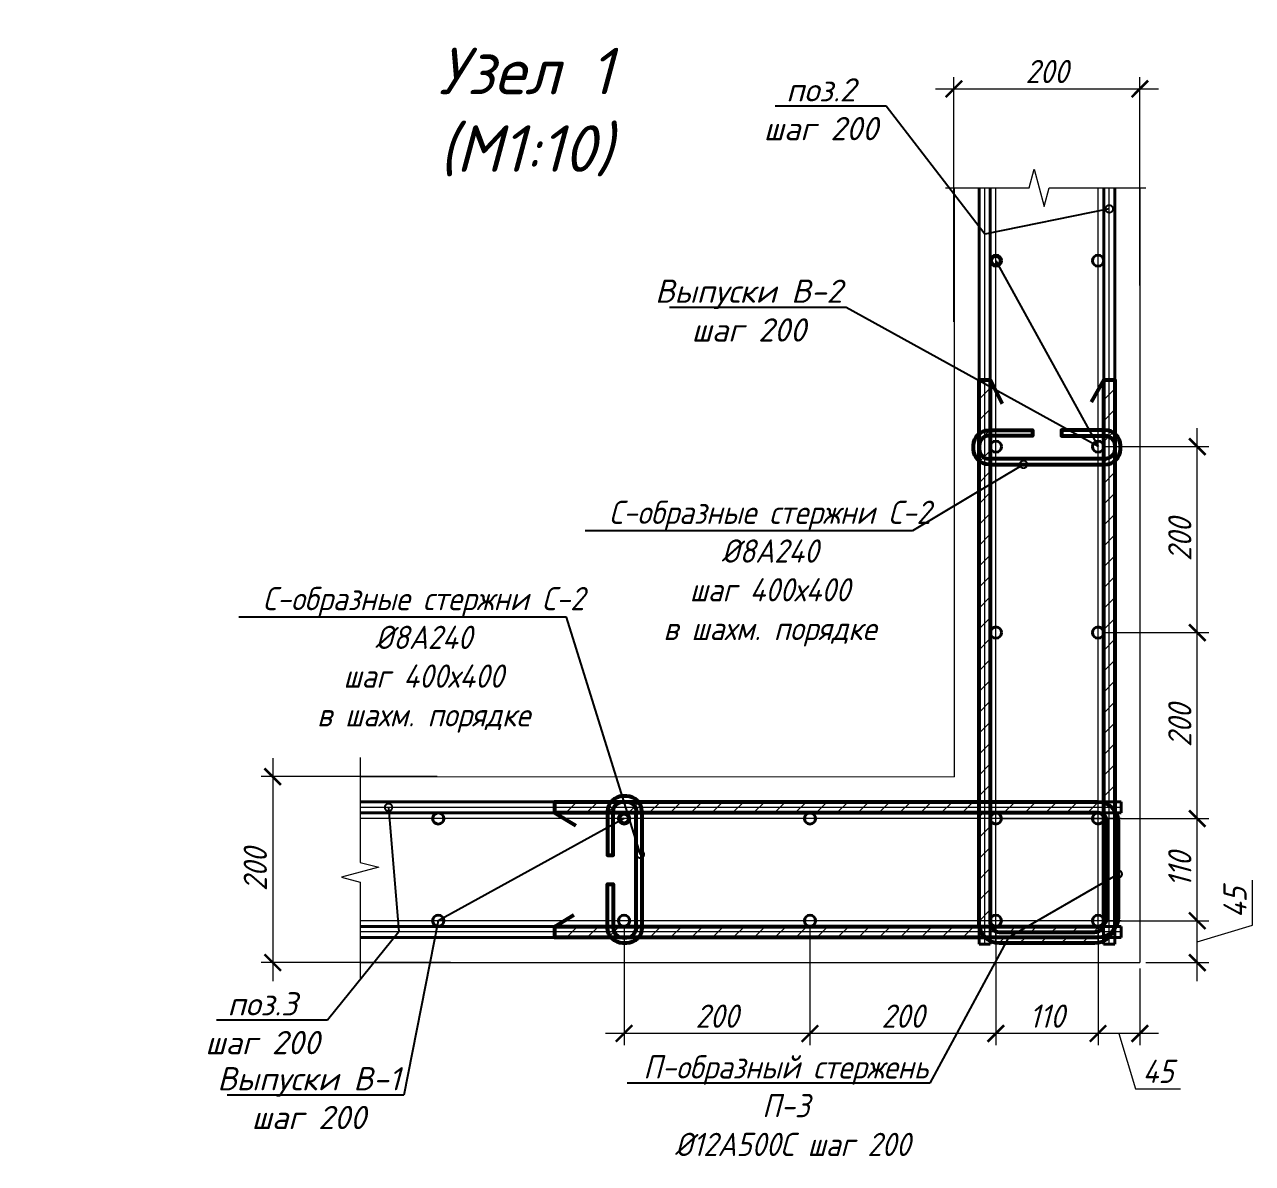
# Model space of a CAD drawing. Header units: millimetres. Extents: x 504091 to 2165846, y 135022 to 442887.
# Drawn here: x 1343330 to 1344651, y 211614 to 212839 of the extents above; entities that cross this region are included whole.
import ezdxf
from ezdxf import colors
from ezdxf.entities.mleader import LeaderData, LeaderLine
from ezdxf.math import Vec2, Vec3

# ---------------------------------------------------------------- set-up
doc = ezdxf.new("R2010")
doc.units = ezdxf.units.MM
doc.layers.get('Defpoints').update_dxf_attribs({"color": 255})
doc.layers.add('!Defpoints', color=255, linetype='Continuous', lineweight=5, plot=False)
doc.layers.add('PDF _Геометрия', color=7, linetype='Continuous')
doc.layers.add('SGRAND', color=7, linetype='Continuous')
for name, color, linetype, lineweight in [('Арматура 12', 26, 'Continuous', 50), ('Монолит тонкий', 204, 'Continuous', 9), ('Размер', 7, 'Continuous', 13), ('Размеры КР', 164, 'Continuous', 9)]:
    doc.layers.add(name, color=color, linetype=linetype, lineweight=lineweight)
doc.styles.add('GOST 2.304_new', font='isocpeur.ttf', dxfattribs={"width": 0.9, "oblique": 15})
doc.dimstyles.new('SPDS 1_10', dxfattribs={"dimscale": 10, "dimtxt": 2.5, "dimasz": 1.77, "dimexe": 1.25, "dimexo": 0.625, "dimtad": 1, "dimdec": 0, "dimrnd": 0.001, "dimtxsty": 'GOST 2.304_new', "dimblk": 'ARCHTICK', "dimcen": 2.5, "dimdle": 2, "dimclrt": 256, "dimadec": 0, "dimazin": 2, "dimtfac": 0.75, "dimtdec": 0, "dimtmove": 1, "dimatfit": 3, "dimfxl": 0, "dimtolj": 1, "dimlwd": 9, "dimlwe": 9, "dimarcsym": 0})

# ---------------------------------------------------------------- blocks, each defined once
blk = doc.blocks.new('_DotSmall')
at = {"color": 0, "linetype": 'ByBlock', "lineweight": 35, "const_width": 0.5}
blk.add_lwpolyline([(-0.0625, 0, 1), (0.0625, 0, 1)], format="xyb", close=True, dxfattribs=at)
blk = doc.blocks.new('_ArchTick')
at = {"color": 0, "linetype": 'ByBlock', "const_width": 0.15}
blk.add_lwpolyline([(-0.5, -0.5), (0.5, 0.5)], dxfattribs=at)
blk = doc.blocks.new('*D3136')
at = {"layer": 'Defpoints', "color": 0, "lineweight": 20, "transparency": 16777216}
for p in [(1344485.3, 211874.7), (1344592.1, 211874.7), (1344530.3, 211829.7)]:
    blk.add_point(p, dxfattribs=at)
at = {"layer": 'Размеры КР', "color": 0, "lineweight": 9, "transparency": 16777216}
for p, q in [((1344651.5, 211870), (1344651.5, 211918.5)), ((1344592.1, 211809.7), (1344592.1, 211894.7)), ((1344491.6, 211874.7), (1344604.6, 211874.7)), ((1344592.1, 211852.2), (1344651.5, 211870)), ((1344536.6, 211829.7), (1344604.6, 211829.7))]:
    blk.add_line(p, q, dxfattribs=at)
at = {"layer": 'Размеры КР', "color": 0, "lineweight": 9, "transparency": 16777216, "xscale": 17.7, "yscale": 17.7, "zscale": 17.7}
for p, rotation in [((1344592.1, 211874.7), 90), ((1344592.1, 211829.7), 270)]:
    blk.add_blockref('_ArchTick', p, dxfattribs=dict(at, rotation=rotation))
at = {"layer": 'Размеры КР', "lineweight": 20, "transparency": 16777216, "insert": (1344632.7, 211894.3), "char_height": 25, "attachment_point": 5, "rotation": 90, "style": 'GOST 2.304_new'}
blk.add_mtext('\\A1;45', dxfattribs=at)
blk = doc.blocks.new('*D3137')
at = {"layer": 'Defpoints', "color": 0, "lineweight": 20, "transparency": 16777216}
for p in [(1344375.4, 211984.7), (1344592.1, 211984.7), (1344485.3, 211874.7)]:
    blk.add_point(p, dxfattribs=at)
at = {"layer": 'Размеры КР', "color": 0, "lineweight": 9, "transparency": 16777216}
for p, q in [((1344592.1, 211854.7), (1344592.1, 212004.7)), ((1344381.6, 211984.7), (1344604.6, 211984.7)), ((1344491.6, 211874.7), (1344604.6, 211874.7))]:
    blk.add_line(p, q, dxfattribs=at)
at = {"layer": 'Размеры КР', "color": 0, "lineweight": 9, "transparency": 16777216, "xscale": 17.7, "yscale": 17.7, "zscale": 17.7}
for p, rotation in [((1344592.1, 211984.7), 90), ((1344592.1, 211874.7), 270)]:
    blk.add_blockref('_ArchTick', p, dxfattribs=dict(at, rotation=rotation))
at = {"layer": 'Размеры КР', "lineweight": 20, "transparency": 16777216, "insert": (1344573.3, 211929.7), "char_height": 25, "attachment_point": 5, "rotation": 90, "style": 'GOST 2.304_new'}
blk.add_mtext('\\A1;110', dxfattribs=at)
blk = doc.blocks.new('*D3138')
at = {"layer": 'Defpoints', "color": 0, "lineweight": 20, "transparency": 16777216}
for p in [(1344485.4, 212184.7), (1344592.1, 212184.7), (1344375.4, 211984.7)]:
    blk.add_point(p, dxfattribs=at)
at = {"layer": 'Размеры КР', "color": 0, "lineweight": 9, "transparency": 16777216}
for p, q in [((1344592.1, 211964.7), (1344592.1, 212204.7)), ((1344491.6, 212184.7), (1344604.6, 212184.7)), ((1344381.6, 211984.7), (1344604.6, 211984.7))]:
    blk.add_line(p, q, dxfattribs=at)
at = {"layer": 'Размеры КР', "color": 0, "lineweight": 9, "transparency": 16777216, "xscale": 17.7, "yscale": 17.7, "zscale": 17.7}
for p, rotation in [((1344592.1, 212184.7), 90), ((1344592.1, 211984.7), 270)]:
    blk.add_blockref('_ArchTick', p, dxfattribs=dict(at, rotation=rotation))
at = {"layer": 'Размеры КР', "lineweight": 20, "transparency": 16777216, "insert": (1344573.3, 212084.7), "char_height": 25, "attachment_point": 5, "rotation": 90, "style": 'GOST 2.304_new'}
blk.add_mtext('\\A1;200', dxfattribs=at)
blk = doc.blocks.new('*D3139')
at = {"layer": 'Defpoints', "color": 0, "lineweight": 20, "transparency": 16777216}
for p in [(1344485.4, 212384.7), (1344592.1, 212384.7), (1344485.4, 212184.7)]:
    blk.add_point(p, dxfattribs=at)
at = {"layer": 'Размеры КР', "color": 0, "lineweight": 9, "transparency": 16777216}
for p, q in [((1344592.1, 212164.7), (1344592.1, 212404.7)), ((1344491.6, 212384.7), (1344604.6, 212384.7)), ((1344491.6, 212184.7), (1344604.6, 212184.7))]:
    blk.add_line(p, q, dxfattribs=at)
at = {"layer": 'Размеры КР', "color": 0, "lineweight": 9, "transparency": 16777216, "xscale": 17.7, "yscale": 17.7, "zscale": 17.7}
for p, rotation in [((1344592.1, 212384.7), 90), ((1344592.1, 212184.7), 270)]:
    blk.add_blockref('_ArchTick', p, dxfattribs=dict(at, rotation=rotation))
at = {"layer": 'Размеры КР', "lineweight": 20, "transparency": 16777216, "insert": (1344573.3, 212284.7), "char_height": 25, "attachment_point": 5, "rotation": 90, "style": 'GOST 2.304_new'}
blk.add_mtext('\\A1;200', dxfattribs=at)
blk = doc.blocks.new('*D3140')
at = {"layer": 'Defpoints', "color": 0, "lineweight": 20, "transparency": 16777216}
for p in [(1344485.3, 211874.7), (1344530.3, 211829.7), (1344485.3, 211753.5)]:
    blk.add_point(p, dxfattribs=at)
at = {"layer": 'Размеры КР', "color": 0, "lineweight": 9, "transparency": 16777216}
for p, q in [((1344485.3, 211868.5), (1344485.3, 211741)), ((1344530.3, 211823.5), (1344530.3, 211741)), ((1344550.3, 211753.5), (1344465.3, 211753.5)), ((1344507.8, 211753.5), (1344525.7, 211694.1)), ((1344525.7, 211694.1), (1344574.1, 211694.1))]:
    blk.add_line(p, q, dxfattribs=at)
at = {"layer": 'Размеры КР', "color": 0, "lineweight": 9, "transparency": 16777216, "xscale": 17.7, "yscale": 17.7, "zscale": 17.7, "rotation": 180}
blk.add_blockref('_ArchTick', (1344485.3, 211753.5), dxfattribs=at)
at = {"layer": 'Размеры КР', "color": 0, "lineweight": 9, "transparency": 16777216, "xscale": 17.7, "yscale": 17.7, "zscale": 17.7}
blk.add_blockref('_ArchTick', (1344530.3, 211753.5), dxfattribs=at)
at = {"layer": 'Размеры КР', "lineweight": 20, "transparency": 16777216, "insert": (1344549.9, 211712.8), "char_height": 25, "attachment_point": 5, "style": 'GOST 2.304_new'}
blk.add_mtext('\\A1;45', dxfattribs=at)
blk = doc.blocks.new('*D3141')
at = {"layer": 'Defpoints', "color": 0, "lineweight": 20, "transparency": 16777216}
for p in [(1344375.3, 211874.7), (1344485.3, 211874.7), (1344375.3, 211753.5)]:
    blk.add_point(p, dxfattribs=at)
at = {"layer": 'Размеры КР', "color": 0, "lineweight": 9, "transparency": 16777216}
for p, q in [((1344375.3, 211868.5), (1344375.3, 211741)), ((1344485.3, 211868.5), (1344485.3, 211741)), ((1344505.3, 211753.5), (1344355.3, 211753.5))]:
    blk.add_line(p, q, dxfattribs=at)
at = {"layer": 'Размеры КР', "color": 0, "lineweight": 9, "transparency": 16777216, "xscale": 17.7, "yscale": 17.7, "zscale": 17.7, "rotation": 180}
blk.add_blockref('_ArchTick', (1344375.3, 211753.5), dxfattribs=at)
at = {"layer": 'Размеры КР', "color": 0, "lineweight": 9, "transparency": 16777216, "xscale": 17.7, "yscale": 17.7, "zscale": 17.7}
blk.add_blockref('_ArchTick', (1344485.3, 211753.5), dxfattribs=at)
at = {"layer": 'Размеры КР', "lineweight": 20, "transparency": 16777216, "insert": (1344430.3, 211772.2), "char_height": 25, "attachment_point": 5, "style": 'GOST 2.304_new'}
blk.add_mtext('\\A1;110', dxfattribs=at)
blk = doc.blocks.new('*D3142')
at = {"layer": 'Defpoints', "color": 0, "lineweight": 20, "transparency": 16777216}
for p in [(1344175.3, 211874.7), (1344375.3, 211874.7), (1344175.3, 211753.5)]:
    blk.add_point(p, dxfattribs=at)
at = {"layer": 'Размеры КР', "color": 0, "lineweight": 9, "transparency": 16777216}
for p, q in [((1344175.3, 211868.5), (1344175.3, 211741)), ((1344375.3, 211868.5), (1344375.3, 211741)), ((1344395.3, 211753.5), (1344155.3, 211753.5))]:
    blk.add_line(p, q, dxfattribs=at)
at = {"layer": 'Размеры КР', "color": 0, "lineweight": 9, "transparency": 16777216, "xscale": 17.7, "yscale": 17.7, "zscale": 17.7, "rotation": 180}
blk.add_blockref('_ArchTick', (1344175.3, 211753.5), dxfattribs=at)
at = {"layer": 'Размеры КР', "color": 0, "lineweight": 9, "transparency": 16777216, "xscale": 17.7, "yscale": 17.7, "zscale": 17.7}
blk.add_blockref('_ArchTick', (1344375.3, 211753.5), dxfattribs=at)
at = {"layer": 'Размеры КР', "lineweight": 20, "transparency": 16777216, "insert": (1344275.3, 211772.2), "char_height": 25, "attachment_point": 5, "style": 'GOST 2.304_new'}
blk.add_mtext('\\A1;200', dxfattribs=at)
blk = doc.blocks.new('*D3143')
at = {"layer": 'Defpoints', "color": 0, "lineweight": 20, "transparency": 16777216}
for p in [(1343975.3, 211874.7), (1344175.3, 211874.7), (1343975.3, 211753.5)]:
    blk.add_point(p, dxfattribs=at)
at = {"layer": 'Размеры КР', "color": 0, "lineweight": 9, "transparency": 16777216}
for p, q in [((1343975.3, 211868.5), (1343975.3, 211741)), ((1344175.3, 211868.5), (1344175.3, 211741)), ((1344195.3, 211753.5), (1343955.3, 211753.5))]:
    blk.add_line(p, q, dxfattribs=at)
at = {"layer": 'Размеры КР', "color": 0, "lineweight": 9, "transparency": 16777216, "xscale": 17.7, "yscale": 17.7, "zscale": 17.7, "rotation": 180}
blk.add_blockref('_ArchTick', (1343975.3, 211753.5), dxfattribs=at)
at = {"layer": 'Размеры КР', "color": 0, "lineweight": 9, "transparency": 16777216, "xscale": 17.7, "yscale": 17.7, "zscale": 17.7}
blk.add_blockref('_ArchTick', (1344175.3, 211753.5), dxfattribs=at)
at = {"layer": 'Размеры КР', "lineweight": 20, "transparency": 16777216, "insert": (1344075.3, 211772.2), "char_height": 25, "attachment_point": 5, "style": 'GOST 2.304_new'}
blk.add_mtext('\\A1;200', dxfattribs=at)
blk = doc.blocks.new('*D3144')
at = {"layer": 'Defpoints', "color": 0, "lineweight": 20, "transparency": 16777216}
for p in [(1344530.3, 212769.5), (1344530.3, 212551.6), (1344330.3, 212512.7)]:
    blk.add_point(p, dxfattribs=at)
at = {"layer": 'Размеры КР', "color": 0, "lineweight": 9, "transparency": 16777216}
for p, q in [((1344330.3, 212519), (1344330.3, 212782)), ((1344530.3, 212557.9), (1344530.3, 212782)), ((1344310.3, 212769.5), (1344550.3, 212769.5))]:
    blk.add_line(p, q, dxfattribs=at)
at = {"layer": 'Размеры КР', "color": 0, "lineweight": 9, "transparency": 16777216, "xscale": 17.7, "yscale": 17.7, "zscale": 17.7, "rotation": 180}
blk.add_blockref('_ArchTick', (1344330.3, 212769.5), dxfattribs=at)
at = {"layer": 'Размеры КР', "color": 0, "lineweight": 9, "transparency": 16777216, "xscale": 17.7, "yscale": 17.7, "zscale": 17.7}
blk.add_blockref('_ArchTick', (1344530.3, 212769.5), dxfattribs=at)
at = {"layer": 'Размеры КР', "lineweight": 20, "transparency": 16777216, "insert": (1344430.3, 212788.2), "char_height": 25, "attachment_point": 5, "style": 'GOST 2.304_new'}
blk.add_mtext('\\A1;200', dxfattribs=at)
blk = doc.blocks.new('*D3145')
at = {"layer": 'Defpoints', "color": 0, "lineweight": 20, "transparency": 16777216}
for p in [(1343780.6, 212029.8), (1343597.2, 211829.8), (1343794.6, 211829.8)]:
    blk.add_point(p, dxfattribs=at)
at = {"layer": 'Размеры КР', "color": 0, "lineweight": 9, "transparency": 16777216}
for p, q in [((1343597.2, 212049.8), (1343597.2, 211809.8)), ((1343774.3, 212029.8), (1343584.7, 212029.8)), ((1343788.4, 211829.8), (1343584.7, 211829.8))]:
    blk.add_line(p, q, dxfattribs=at)
at = {"layer": 'Размеры КР', "color": 0, "lineweight": 9, "transparency": 16777216, "xscale": 17.7, "yscale": 17.7, "zscale": 17.7}
for p, rotation in [((1343597.2, 212029.8), 90), ((1343597.2, 211829.8), 270)]:
    blk.add_blockref('_ArchTick', p, dxfattribs=dict(at, rotation=rotation))
at = {"layer": 'Размеры КР', "lineweight": 20, "transparency": 16777216, "insert": (1343578.5, 211929.8), "char_height": 25, "attachment_point": 5, "rotation": 90, "style": 'GOST 2.304_new'}
blk.add_mtext('\\A1;200', dxfattribs=at)

msp = doc.modelspace()

# ---------------------------------------------------------------- hatches: boundary and pattern name
at = {"layer": 'SGRAND', "lineweight": 20}
h = msp.add_hatch(dxfattribs=at)
h.set_pattern_fill('ANSI31', color=256, scale=5)
h.set_pattern_definition([(45, (439137.497, -27841.2), (-11.22532015, 11.22532015), [])])
edge = h.paths.add_edge_path()
edge.add_arc((1344485.1724, 211980.8888), 9.9, 360, 450)
edge.add_line((1344485.1724, 211990.7888), (1343900.9703, 211990.7888))
edge.add_line((1343900.9703, 211990.7888), (1343900.9703, 212002.7888))
edge.add_line((1343900.9703, 212002.7888), (1344485.1724, 212002.7888))
edge.add_arc((1344485.1724, 211980.8888), 21.9, 0, 90, ccw=False)
edge.add_line((1344507.0724, 211980.8888), (1344507.0724, 211878.6211))
edge.add_arc((1344485.1724, 211878.6211), 21.9, -90, 0, ccw=False)
edge.add_line((1344485.1724, 211856.7211), (1343900.9703, 211856.7211))
edge.add_line((1343900.9703, 211856.7211), (1343900.9703, 211868.7211))
edge.add_line((1343900.9703, 211868.7211), (1344485.1724, 211868.7211))
edge.add_arc((1344485.1724, 211878.6211), 9.9, 270, 360)
edge.add_line((1344495.0724, 211878.6211), (1344495.0724, 211980.8888))
edge = h.paths.add_edge_path()
edge.add_arc((1344481.5315, 211872.4271), 9.9, 270, 360)
edge.add_line((1344491.4315, 211872.4271), (1344491.4315, 212456.6292))
edge.add_line((1344491.4315, 212456.6292), (1344503.4315, 212456.6292))
edge.add_line((1344503.4315, 212456.6292), (1344503.4315, 211872.4271))
edge.add_arc((1344481.5315, 211872.4271), 21.9, 270, 360, ccw=False)
edge.add_line((1344481.5315, 211850.5271), (1344379.2638, 211850.5271))
edge.add_arc((1344379.2638, 211872.4271), 21.9, 180, 270, ccw=False)
edge.add_line((1344357.3638, 211872.4271), (1344357.3638, 212456.6292))
edge.add_line((1344357.3638, 212456.6292), (1344369.3638, 212456.6292))
edge.add_line((1344369.3638, 212456.6292), (1344369.3638, 211872.4271))
edge.add_arc((1344379.2638, 211872.4271), 9.9, 180, 270)
edge.add_line((1344379.2638, 211862.5271), (1344481.5315, 211862.5271))

# ---------------------------------------------------------------- linework, layer by layer
at = {"layer": '!Defpoints', "lineweight": 15, "ltscale": 100}
for p, q in [((1344363.3393, 211849.7346), (1344363.4053, 212662.9054)), ((1344375.3393, 211849.7337), (1344375.4053, 212662.9054)), ((1344485.3393, 211849.7247), (1344485.4053, 212662.9054)), ((1344497.3393, 211849.7237), (1344497.4053, 212662.9054)), ((1344510.3377, 211996.7211), (1343691.3148, 211996.7211)), ((1344510.3377, 211984.7211), (1343691.3148, 211984.7211)), ((1344510.3377, 211874.7211), (1343691.3148, 211874.7211)), ((1344510.3377, 211862.7211), (1343691.3148, 211862.7211))]:
    msp.add_line(p, q, dxfattribs=at)
at = {"layer": 'PDF _Геометрия', "lineweight": 9}
for points in [[(1344321.0937, 212662.9054), (1344411.3738, 212662.9054), (1344416.6636, 212683.0066), (1344427.4548, 212643.0157), (1344432.7446, 212662.9054), (1344536.8095, 212662.9054)], [(1343691.3148, 212050.3446), (1343691.3148, 211937.5731), (1343711.416, 211932.2834), (1343671.4252, 211921.4922), (1343691.3148, 211916.2024), (1343691.3148, 211812.1374)]]:
    msp.add_lwpolyline(points, dxfattribs=at)
at = {"layer": 'Арматура 12', "lineweight": 53, "ltscale": 20}
for p, q in [((1344369.3638, 212456.6292), (1344381.9879, 212431.0976)), ((1344491.4315, 212456.6292), (1344477.8829, 212432.5283)), ((1344369.3812, 212365.5841), (1344490.8812, 212365.5742)), ((1344490.8817, 212371.5742), (1344369.3817, 212371.5841)), ((1343900.9703, 211990.7888), (1343923.5094, 211977.3235)), ((1343988.4878, 211869.2211), (1343988.4878, 211990.7211)), ((1343994.4878, 211990.7211), (1343994.4878, 211869.2211)), ((1343900.9703, 211868.7211), (1343921.3085, 211881.1445))]:
    msp.add_line(p, q, dxfattribs=at)
for points in [[(1344481.5315, 211862.5271, 0.414213562), (1344491.4315, 211872.4271), (1344491.4315, 212456.6292), (1344503.4315, 212456.6292), (1344503.4315, 211872.4271, -0.414213562), (1344481.5315, 211850.5271), (1344379.2638, 211850.5271, -0.414213562), (1344357.3638, 211872.4271), (1344357.3638, 212456.6292), (1344369.3638, 212456.6292), (1344369.3638, 211872.4271, 0.414213562), (1344379.2638, 211862.5271)], [(1344495.0724, 211980.8888, 0.414213562), (1344485.1724, 211990.7888), (1343900.9703, 211990.7888), (1343900.9703, 212002.7888), (1344485.1724, 212002.7888, -0.414213562), (1344507.0724, 211980.8888), (1344507.0724, 211878.6211, -0.414213562), (1344485.1724, 211856.7211), (1343900.9703, 211856.7211), (1343900.9703, 211868.7211), (1344485.1724, 211868.7211, 0.414213562), (1344495.0724, 211878.6211)]]:
    msp.add_lwpolyline(points, format="xyb", close=True, dxfattribs=at)
for points in [[(1344369.6373, 212365.584), (1344367.8812, 212365.5842, -0.414213562), (1344351.3825, 212382.0855), (1344351.3828, 212385.9308, -0.414213562), (1344367.8842, 212402.4294), (1344414.8141, 212402.4256), (1344414.8136, 212396.4256), (1344367.8837, 212396.4294, 0.414213562), (1344357.3828, 212385.9303), (1344357.3825, 212382.085, 0.414213562), (1344367.8817, 212371.5842), (1344369.6378, 212371.584)], [(1344491.125, 212365.5742), (1344492.8812, 212365.574, 0.414213562), (1344509.3825, 212382.0727), (1344509.3828, 212385.918, 0.414213562), (1344492.8842, 212402.4193), (1344445.9543, 212402.4231), (1344445.9538, 212396.4231), (1344492.8837, 212396.4193, -0.414213562), (1344503.3828, 212385.9184), (1344503.3825, 212382.0732, -0.414213562), (1344492.8817, 212371.574), (1344491.1255, 212371.5742)], [(1343994.4878, 211990.4649), (1343994.4878, 211992.2211, 0.414213562), (1343977.9878, 212008.7211), (1343974.1425, 212008.7211, 0.414213562), (1343957.6425, 211992.2211), (1343957.6425, 211945.2912), (1343963.6425, 211945.2912), (1343963.6425, 211992.2211, -0.414213562), (1343974.1425, 212002.7211), (1343977.9878, 212002.7211, -0.414213562), (1343988.4878, 211992.2211), (1343988.4878, 211990.4649)], [(1343994.4878, 211868.9772), (1343994.4878, 211867.2211, -0.414213562), (1343977.9878, 211850.7211), (1343974.1425, 211850.7211, -0.414213562), (1343957.6425, 211867.2211), (1343957.6425, 211914.151), (1343963.6425, 211914.151), (1343963.6425, 211867.2211, 0.414213562), (1343974.1425, 211856.7211), (1343977.9878, 211856.7211, 0.414213562), (1343988.4878, 211867.2211), (1343988.4878, 211868.9772)]]:
    msp.add_lwpolyline(points, format="xyb", dxfattribs=at)
at = {"layer": 'Монолит тонкий', "lineweight": 15, "ltscale": 100}
for p, q in [((1344330.3377, 212662.9054), (1344330.3377, 212029.7373)), ((1344530.3377, 212662.9054), (1344530.3377, 211829.7211)), ((1343691.3148, 212029.7892), (1344330.3377, 212029.7373)), ((1343691.3148, 211829.7892), (1344530.3377, 211829.7211))]:
    msp.add_line(p, q, dxfattribs=at)
at = {"layer": 'Размеры КР', "lineweight": 40}
for p, q in [((1344357.3393, 211849.7351), (1344357.4053, 212662.9054)), ((1344369.3393, 211849.7341), (1344369.4053, 212662.9054)), ((1344491.3393, 211849.7242), (1344491.4053, 212662.9054)), ((1344503.3393, 211849.7233), (1344503.4053, 212662.9054)), ((1344510.3377, 212002.7211), (1343691.3148, 212002.7211)), ((1344510.3377, 211990.7211), (1344510.3377, 212002.7211)), ((1344510.3377, 211990.7211), (1343691.3148, 211990.7211)), ((1344510.3377, 211868.7211), (1343691.3148, 211868.7211)), ((1344510.3377, 211856.7211), (1344510.3377, 211868.7211)), ((1344510.3377, 211856.7211), (1343691.3148, 211856.7211)), ((1344357.3393, 211849.7351), (1344369.3393, 211849.7341)), ((1344491.3393, 211849.7242), (1344503.3393, 211849.7233))]:
    msp.add_line(p, q, dxfattribs=at)
for centre in [(1344375.399, 212584.7337), (1344485.399, 212584.7247), (1344375.3827, 212384.7337), (1344485.3827, 212384.7247), (1344375.3665, 212184.7337), (1344485.3665, 212184.7247), (1343775.3377, 211984.7211), (1343975.3377, 211984.7211), (1344175.3377, 211984.7211), (1344375.3377, 211984.7211), (1344375.3503, 211984.7337), (1344485.3377, 211984.7211), (1344485.3503, 211984.7247), (1343775.3377, 211874.7211), (1343975.3377, 211874.7211), (1344175.3377, 211874.7211), (1344375.3377, 211874.7211), (1344375.3413, 211874.7337), (1344485.3377, 211874.7211), (1344485.3413, 211874.7247)]:
    msp.add_circle(centre, 6, dxfattribs=at)

# ---------------------------------------------------------------- texts
at = {"layer": 'Размер', "ltscale": 20, "insert": (1343869.3875, 212813.6866), "char_height": 50, "width": 511.854399, "attachment_point": 2, "style": 'GOST 2.304_new', "bg_fill": 2}
msp.add_mtext('\\A1;{\\W1;Узел 1\\P(М1:10)}', dxfattribs=at)

# ---------------------------------------------------------------- dimensions: what is measured, and where the dimension line sits
at = {"layer": 'Размеры КР', "lineweight": 20}
for base, p1, p2, picture, middle in [((1344530.3377, 212769.465), (1344330.3377, 212512.7249), (1344530.3377, 212551.6413), '*D3144', (1344430.3377, 212788.215)), ((1343975.3377, 211753.4611), (1344175.3377, 211874.7211), (1343975.3377, 211874.7211), '*D3143', (1344075.3377, 211772.2111)), ((1344175.3377, 211753.4611), (1344375.3413, 211874.7337), (1344175.3377, 211874.7211), '*D3142', (1344275.3395, 211772.2111)), ((1344375.3413, 211753.4611), (1344485.3377, 211874.7211), (1344375.3413, 211874.7337), '*D3141', (1344430.3395, 211772.2111)), ((1344485.3377, 211753.4611), (1344530.3377, 211829.7211), (1344485.3377, 211874.7211), '*D3140', (1344531.9002, 211712.8361))]:
    dim = msp.add_linear_dim(base=base, p1=p1, p2=p2, dimstyle='SPDS 1_10', dxfattribs=at)
    dim.commit()
    dim.dimension.update_dxf_attribs({"geometry": picture, "text_midpoint": middle})
for base, p1, p2, picture, middle in [((1344592.076, 212384.7247), (1344485.3665, 212184.7247), (1344485.3827, 212384.7247), '*D3139', (1344573.326, 212284.7247)), ((1344592.076, 212184.7247), (1344375.3503, 211984.7337), (1344485.3665, 212184.7247), '*D3138', (1344573.326, 212084.7292)), ((1343597.2423, 211829.7808), (1343780.5981, 212029.7819), (1343794.6121, 211829.7808), '*D3145', (1343578.4923, 211929.7814)), ((1344592.076, 211984.7337), (1344485.3377, 211874.7211), (1344375.3503, 211984.7337), '*D3137', (1344573.326, 211929.7274)), ((1344592.076, 211874.7211), (1344530.3377, 211829.7211), (1344485.3377, 211874.7211), '*D3136', (1344632.701, 211876.2836))]:
    dim = msp.add_linear_dim(base=base, p1=p1, p2=p2, angle=90, dimstyle='SPDS 1_10', dxfattribs=at)
    dim.commit()
    dim.dimension.update_dxf_attribs({"geometry": picture, "text_midpoint": middle})

# ---------------------------------------------------------------- leaders
at = {"layer": 'Размер', "ltscale": 20}
ml = msp.add_multileader_mtext('Standard', dxfattribs=at)
ml.set_content('\\A1;{\\W1;Выпуски В-2\\Pшаг 200}', color=256, style='GOST 2.304_new')
ml.set_leader_properties()
ml.set_arrow_properties(name='DOTSMALL')
ml.build(insert=Vec2(0, 0))
ml.multileader.update_dxf_attribs({"text_left_attachment_type": 6, "text_right_attachment_type": 6, "dogleg_length": 3.2, "arrow_head_size": 16})
ctx = ml.context
ctx.base_point, ctx.char_height, ctx.arrow_head_size, ctx.landing_gap_size, ctx.plane_origin = Vec3(1344007.7183, 212534.4158), 25, 16, 0, Vec3(1390323.2569, 503283.6842)
ctx.left_attachment, ctx.right_attachment, ctx.text_align_type = 6, 6, 1
notes = []
notes.append((ctx, [(1, (1, 1, 0), (1344214.3158, 212534.4158), (-1, 0), 3.2, [(1, [(1344375.399, 212584.7337), (1344485.3827, 212384.7247)], 0, [])])]))
ctx.mtext.insert, ctx.mtext.width, ctx.mtext.alignment, ctx.mtext.flow_direction = Vec3(1344109.417, 212564.4158), 511.854399, 2, 5
ml = msp.add_multileader_mtext('Standard', dxfattribs=at)
ml.set_content('\\A1;С-образные стержни С-2 %%C8А240\\Pшаг 400х400\\Pв шахм. порядке ', color=256, style='GOST 2.304_new')
ml.set_leader_properties()
ml.set_arrow_properties(name='DOTSMALL')
ml.build(insert=Vec2(0, 0))
ml.multileader.update_dxf_attribs({"text_left_attachment_type": 6, "text_right_attachment_type": 6, "dogleg_length": 3.2, "arrow_head_size": 16})
ctx = ml.context
ctx.base_point, ctx.char_height, ctx.arrow_head_size, ctx.landing_gap_size, ctx.plane_origin = Vec3(1343981.6848, 212294.108), 25, 16, 0, Vec3(1342050.6625, 242320.4088)
ctx.left_attachment, ctx.right_attachment, ctx.text_align_type = 6, 6, 1
notes.append((ctx, [(0, (1, 1, 0), (1344285.8271, 212294.108), (-1, 0), 3.2, [(1, [(1344405.1255, 212365.5811)], 0, [])])]))
ctx.mtext.insert, ctx.mtext.rotation, ctx.mtext.width, ctx.mtext.defined_height, ctx.mtext.alignment, ctx.mtext.flow_direction = Vec3(1344132.1559, 212326.608), 6.283185307, 345.885042, 57.9167, 2, 5
ml = msp.add_multileader_mtext('Standard', dxfattribs=at)
ml.set_content('\\A1;С-образные стержни С-2 %%C8А240\\Pшаг 400х400\\Pв шахм. порядке ', color=256, style='GOST 2.304_new')
ml.set_leader_properties()
ml.set_arrow_properties(name='DOTSMALL')
ml.build(insert=Vec2(0, 0))
ml.multileader.update_dxf_attribs({"text_left_attachment_type": 6, "text_right_attachment_type": 6, "dogleg_length": 3.2, "arrow_head_size": 16})
ctx = ml.context
ctx.base_point, ctx.char_height, ctx.arrow_head_size, ctx.landing_gap_size, ctx.plane_origin = Vec3(1343609.0503, 212201.2676), 25, 16, 0, Vec3(1341678.0281, 242227.5684)
ctx.left_attachment, ctx.right_attachment, ctx.text_align_type = 6, 6, 1
notes.append((ctx, [(0, (1, 1, 0), (1343913.1927, 212201.2676), (-1, 0), 3.2, [(1, [(1343992.8889, 211946.1455)], 0, [])])]))
ctx.mtext.insert, ctx.mtext.rotation, ctx.mtext.width, ctx.mtext.defined_height, ctx.mtext.alignment, ctx.mtext.flow_direction = Vec3(1343759.5215, 212233.7676), 6.283185307, 345.885042, 57.9167, 2, 5
ml = msp.add_multileader_mtext('Standard', dxfattribs=at)
ml.set_content('\\A1;{\\W1;поз.3\\Pшаг 200}', color=256, style='GOST 2.304_new')
ml.set_leader_properties()
ml.set_arrow_properties(name='DOTSMALL')
ml.build(insert=Vec2(0, 0))
ml.multileader.update_dxf_attribs({"text_left_attachment_type": 6, "text_right_attachment_type": 6, "dogleg_length": 3.2, "arrow_head_size": 16})
ctx = ml.context
ctx.base_point, ctx.char_height, ctx.arrow_head_size, ctx.landing_gap_size, ctx.plane_origin = Vec3(1343519.2079, 211767.8869), 25, 16, 0, Vec3(1389560.2224, 502647.3275)
ctx.left_attachment, ctx.right_attachment, ctx.text_align_type = 6, 6, 1
notes.append((ctx, [(1, (1, 1, 0), (1343656.2957, 211767.8869), (-1, 0), 3.2, [(1, [(1343721.8824, 211996.7211), (1343732.839, 211862.7211)], 0, [])])]))
ctx.mtext.insert, ctx.mtext.width, ctx.mtext.alignment, ctx.mtext.flow_direction = Vec3(1343586.1518, 211797.8869), 511.854399, 2, 5
ml = msp.add_multileader_mtext('Standard', dxfattribs=at)
ml.set_content('\\A1;{\\W1;Выпуски В-1\\Pшаг 200}', color=256, style='GOST 2.304_new')
ml.set_leader_properties()
ml.set_arrow_properties(name='DOTSMALL')
ml.build(insert=Vec2(0, 0))
ml.multileader.update_dxf_attribs({"text_left_attachment_type": 6, "text_right_attachment_type": 6, "dogleg_length": 3.2, "arrow_head_size": 16})
ctx = ml.context
ctx.base_point, ctx.char_height, ctx.arrow_head_size, ctx.landing_gap_size, ctx.plane_origin = Vec3(1343536.8711, 211687.3381), 25, 16, 0, Vec3(1389432.3414, 502582.0616)
ctx.left_attachment, ctx.right_attachment, ctx.text_align_type = 6, 6, 1
notes.append((ctx, [(1, (1, 1, 0), (1343738.4685, 211687.3381), (-1, 0), 3.2, [(1, [(1343975.3377, 211984.7211), (1343775.3377, 211874.7211)], 0, [])])]))
ctx.mtext.insert, ctx.mtext.width, ctx.mtext.alignment, ctx.mtext.flow_direction = Vec3(1343636.0698, 211717.3381), 511.854399, 2, 5
ml = msp.add_multileader_mtext('Standard', dxfattribs=at)
ml.set_content('\\A1;П-образный стержень П-3\\P %%C12А500С шаг 200', color=256, style='GOST 2.304_new')
ml.set_leader_properties()
ml.set_arrow_properties(name='DOTSMALL')
ml.build(insert=Vec2(0, 0))
ml.multileader.update_dxf_attribs({"text_left_attachment_type": 6, "text_right_attachment_type": 6, "arrow_head_size": 16})
ctx = ml.context
ctx.base_point, ctx.char_height, ctx.arrow_head_size, ctx.landing_gap_size, ctx.plane_origin = Vec3(1343997.6014, 211700.057), 25, 16, 0, Vec3(1343611.4224, 224073.6033)
ctx.left_attachment, ctx.right_attachment, ctx.text_align_type = 6, 6, 1
notes.append((ctx, [(0, (1, 1, 0), (1344304.2951, 211700.057), (-1, 0), 3.2, [(0, [(1344507.0724, 211924.9841), (1344388.926, 211856.7211)], 0, [])])]))
ctx.mtext.insert, ctx.mtext.rotation, ctx.mtext.width, ctx.mtext.alignment, ctx.mtext.flow_direction = Vec3(1344149.3483, 211730.057), 6.283185307, 319.103181, 2, 5
for ctx, leaders in notes:
    for number, flags, end, landing, length, lines in leaders:
        leader = LeaderData()
        leader.index, (leader.has_last_leader_line, leader.has_dogleg_vector, leader.attachment_direction) = number, flags
        leader.last_leader_point, leader.dogleg_vector, leader.dogleg_length = Vec3(end), Vec3(landing), length
        for number, points, colour, breaks in lines:
            line = LeaderLine()
            line.index, line.vertices, line.color, line.breaks = number, Vec3.list(points), colors.encode_raw_color(colour), breaks
            leader.lines.append(line)
        ctx.leaders.append(leader)

# ---------------------------------------------------------------- next in the draw order: leaders
ml = msp.add_multileader_mtext('Standard', dxfattribs=at)
ml.set_content('\\A1;{\\W1;поз.2\\Pшаг 200}', color=256, style='GOST 2.304_new')
ml.set_leader_properties()
ml.set_arrow_properties(name='DOTSMALL')
ml.build(insert=Vec2(0, 0))
ml.multileader.update_dxf_attribs({"text_left_attachment_type": 6, "text_right_attachment_type": 6, "dogleg_length": 3.2, "arrow_head_size": 16})
ctx = ml.context
ctx.base_point, ctx.char_height, ctx.arrow_head_size, ctx.landing_gap_size, ctx.plane_origin = Vec3(1344120.0966, 212750.9656), 25, 16, 0, Vec3(1390396.1541, 503740.985)
ctx.left_attachment, ctx.right_attachment, ctx.text_align_type = 6, 6, 1
notes = []
notes.append((ctx, [(1, (1, 1, 0), (1344257.1845, 212750.9656), (-1, 0), 3.2, [(1, [(1344497.4035, 212640.4156), (1344363.4013, 212613.4012)], 0, [])])]))
ctx.mtext.insert, ctx.mtext.width, ctx.mtext.alignment, ctx.mtext.flow_direction = Vec3(1344187.0405, 212780.9656), 511.854399, 2, 5
for ctx, leaders in notes:
    for number, flags, end, landing, length, lines in leaders:
        leader = LeaderData()
        leader.index, (leader.has_last_leader_line, leader.has_dogleg_vector, leader.attachment_direction) = number, flags
        leader.last_leader_point, leader.dogleg_vector, leader.dogleg_length = Vec3(end), Vec3(landing), length
        for number, points, colour, breaks in lines:
            line = LeaderLine()
            line.index, line.vertices, line.color, line.breaks = number, Vec3.list(points), colors.encode_raw_color(colour), breaks
            leader.lines.append(line)
        ctx.leaders.append(leader)

doc.saveas('drawing.dxf')
